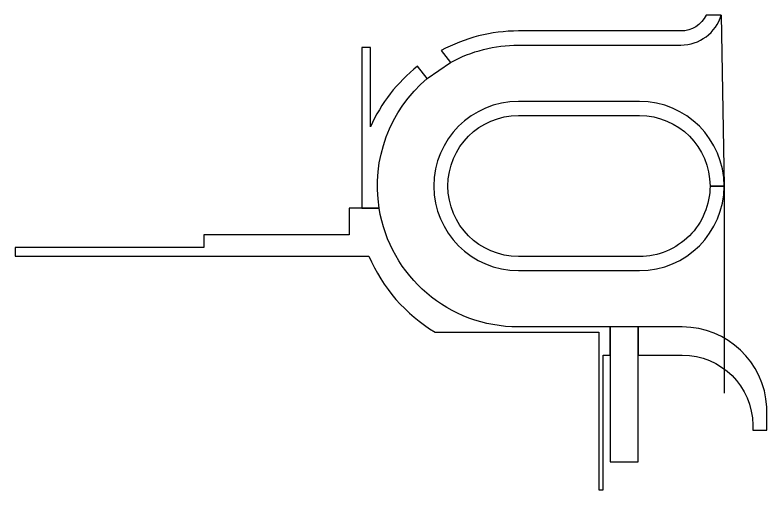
# Model space of a CAD drawing. Extents: x 1977 to 1034874806, y 3985 to 587211952.
# Drawn here: x 517897897 to 517951225, y 293445256 to 293478956 of the extents above; entities that cross this region are included whole.
import ezdxf

# ---------------------------------------------------------------- set-up
doc = ezdxf.new("R2010")
doc.units = 0
doc.header["$LTSCALE"] = 10
doc.header["$MEASUREMENT"] = 0
doc.layers.add('SHEET_TEXT', color=7, linetype='Continuous')
doc.layers.add('透水铺装', color=32, linetype='Continuous')

msp = doc.modelspace()

# ---------------------------------------------------------------- linework, layer by layer
at = {"layer": 'SHEET_TEXT', "ltscale": 0.02}
for points in [[(517947988.387, 293478955.51), (517948185.937, 293466822.511)], [(517927134.109, 293474453.219), (517928786.33, 293475589.208)], [(517948185.937, 293466822.511), (517948185.937, 293452113.691)]]:
    msp.add_lwpolyline(points, dxfattribs=at)
at = {"layer": '透水铺装', "ltscale": 0.5}
for points in [[(517947988.387, 293478955.51), (517946918.707, 293478955.51, -0.288210346), (517945116.4, 293477822.51), (517933597.254, 293477822.51, 0.124887127), (517928114.415, 293476431.34), (517928786.33, 293475589.208, -0.126137891), (517933597.254, 293476822.51), (517945116.4, 293476822.51, 0.330727592)], [(517942185.937, 293472822.511), (517933597.258, 293472822.511, 1), (517933597.258, 293460822.511), (517942185.937, 293460822.511, 0.414213562), (517948185.937, 293466822.511), (517947185.937, 293466822.511, -0.414213563), (517942185.937, 293461822.511), (517933597.257, 293461822.511, -1), (517933597.257, 293471822.511), (517942185.937, 293471822.511, -0.414213562), (517947185.937, 293466822.511), (517948185.937, 293466822.511, 0.414213562)]]:
    msp.add_lwpolyline(points, format="xyb", close=True, dxfattribs=at)
at = {"layer": '透水铺装', "ltscale": 0.02}
for points in [[(517927134.109, 293474453.219), (517926439.68, 293475323.571, 0.120313571), (517923096.929, 293471012.191), (517923096.929, 293476655.181), (517922496.929, 293476655.181), (517922496.929, 293465255.181), (517923720.847, 293465255.181, -0.262125867)], [(517923720.847, 293465255.181), (517922496.929, 293465255.181), (517921596.929, 293465255.181), (517921596.929, 293463355.179), (517911296.929, 293463355.179), (517911296.929, 293462455.181), (517897896.929, 293462455.181), (517897896.929, 293461855.179), (517914397.258, 293461855.179), (517923000.421, 293461855.179, 0.159430456), (517927690.287, 293456455.511), (517939297.258, 293456455.511), (517939297.258, 293445255.511), (517939597.258, 293445255.511), (517939597.258, 293454822.511), (517940097.258, 293454822.511), (517940097.258, 293456822.511), (517933597.258, 293456822.511, -0.368833629)], [(517945222.683, 293456822.511), (517942097.258, 293456822.511), (517942097.258, 293454822.511), (517945222.683, 293454822.511, -0.412315072), (517950222.578, 293449854.942), (517950224.853, 293449504.104), (517951224.832, 293449510.59), (517951214.262, 293451140.292, 0.398777456)]]:
    msp.add_lwpolyline(points, format="xyb", close=True, dxfattribs=at)
msp.add_lwpolyline([(517942097.258, 293456822.511), (517940097.258, 293456822.511), (517940097.258, 293447255.511), (517942097.258, 293447255.511)], close=True, dxfattribs=at)

doc.saveas('drawing.dxf')
